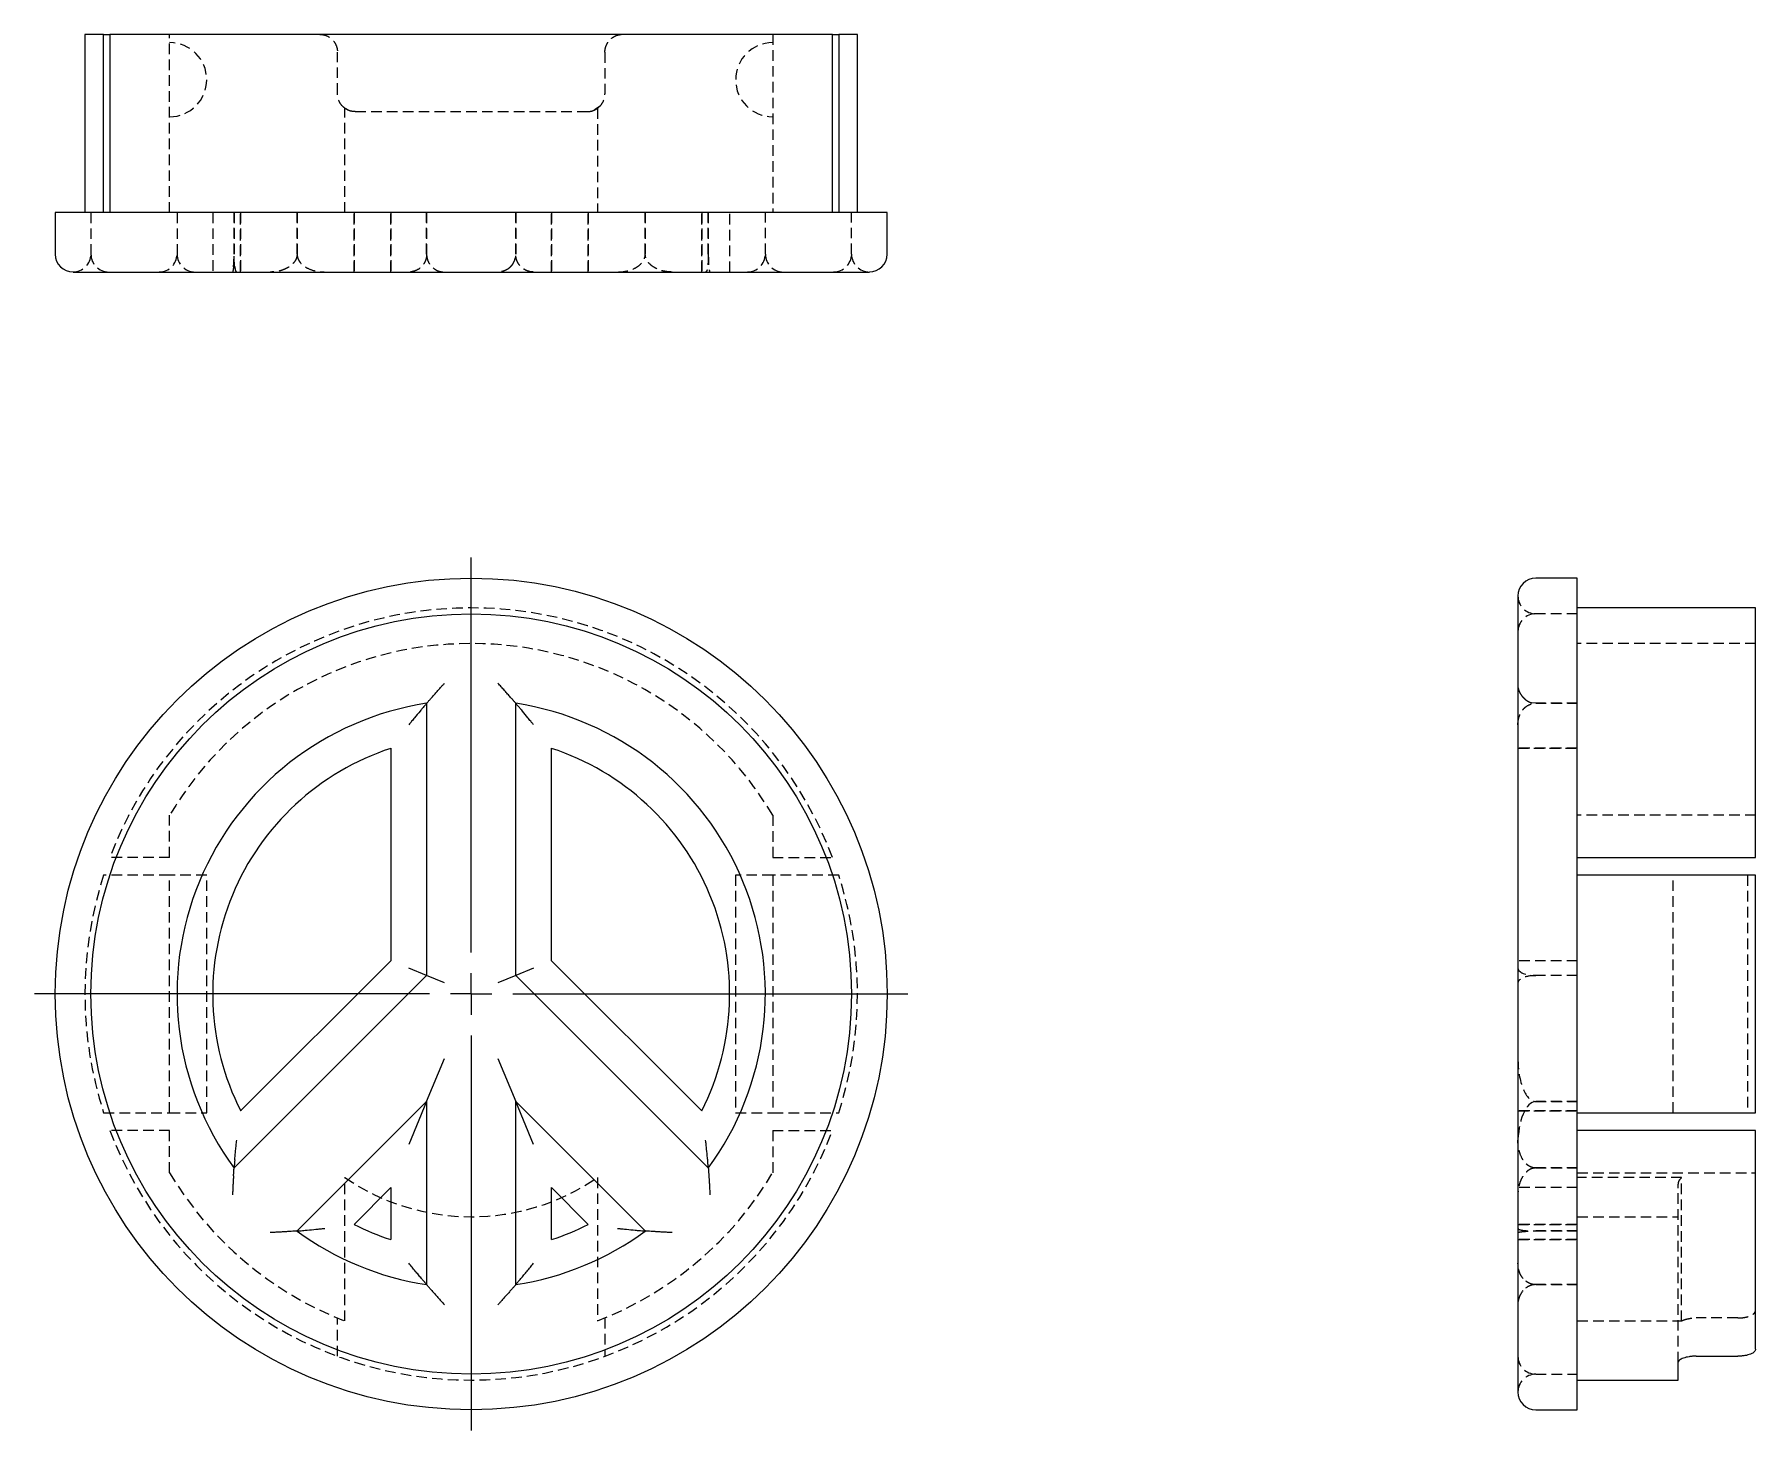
# Model space of a CAD drawing. Header units: millimetres. Extents: x 30 to 237, y 4 to 172.
import ezdxf

# ---------------------------------------------------------------- set-up
doc = ezdxf.new("R2010")
doc.units = ezdxf.units.MM
doc.linetypes.add('HIDDEN', pattern=[1.905, 1.27, -0.635])
doc.layers.add('10', color=7, linetype='Continuous')

# ---------------------------------------------------------------- blocks, each defined once
blk = doc.blocks.new('SW_CENTERMARKSYMBOL_0')
at = {"layer": '10', "color": 0}
for p, q in [((0, 5), (0, 52.5)), ((0, 0), (0, 2.5)), ((-5, 0), (-52.5, 0)), ((0, 0), (-2.5, 0)), ((0, 0), (0, -2.5)), ((0, 0), (2.5, 0)), ((5, 0), (52.5, 0)), ((0, -5), (0, -52.5))]:
    blk.add_line(p, q, dxfattribs=at)

msp = doc.modelspace()

# ---------------------------------------------------------------- linework, layer by layer
at = {"color": 7, "linetype": 'Continuous', "lineweight": 25}
for p, q in [((36.57, 172.39), (36.57, 150.96)), ((38.82, 172.39), (36.57, 172.39)), ((38.82, 150.96), (38.82, 172.39)), ((38.82, 172.39), (39.58, 172.39)), ((39.58, 172.39), (39.58, 150.96)), ((126.42, 172.39), (39.58, 172.39)), ((126.42, 150.96), (126.42, 172.39)), ((126.42, 172.39), (127.18, 172.39)), ((127.18, 172.39), (127.18, 150.96)), ((129.43, 172.39), (127.18, 172.39)), ((129.43, 150.96), (129.43, 172.39)), ((33, 150.96), (33, 145.96)), ((133, 150.96), (33, 150.96)), ((133, 145.96), (133, 150.96)), ((35.14, 143.81), (130.86, 143.81)), ((215.96, 107), (210.96, 107)), ((215.96, 57), (215.96, 107)), ((208.81, 104.86), (208.81, 9.14)), ((237.39, 103.43), (215.96, 103.43)), ((237.39, 73.43), (237.39, 103.43)), ((77.64, 91.95), (77.64, 59.22)), ((77.64, 91.95), (77.64, 59.22)), ((88.36, 59.22), (88.36, 91.95)), ((88.36, 59.22), (88.36, 91.95)), ((73.36, 86.54), (73.36, 61)), ((73.36, 86.54), (73.36, 61)), ((92.64, 61), (92.64, 86.54)), ((92.64, 61), (92.64, 86.54)), ((215.96, 73.43), (237.39, 73.43)), ((215.96, 71.29), (215.96, 73.43)), ((237.39, 71.29), (215.96, 71.29)), ((237.39, 42.72), (237.39, 71.29)), ((73.36, 61), (55.29, 42.93)), ((73.36, 61), (55.29, 42.93)), ((77.64, 59.22), (75.5, 60.11)), ((90.5, 60.11), (88.36, 59.22)), ((110.71, 42.93), (92.64, 61)), ((110.71, 42.93), (92.64, 61)), ((77.64, 59.22), (54.5, 36.08)), ((77.64, 59.22), (54.5, 36.08)), ((79.79, 58.33), (77.64, 59.22)), ((88.36, 59.22), (86.21, 58.33)), ((111.5, 36.08), (88.36, 59.22)), ((111.5, 36.08), (88.36, 59.22)), ((215.96, 7), (215.96, 57)), ((77.64, 44.07), (79.79, 49.24)), ((86.21, 49.24), (88.36, 44.07)), ((62.07, 28.5), (77.64, 44.07)), ((62.07, 28.5), (77.64, 44.07)), ((77.64, 44.07), (75.5, 38.89)), ((77.64, 44.07), (77.64, 22.05)), ((77.64, 44.07), (77.64, 22.05)), ((88.36, 44.07), (103.93, 28.5)), ((88.36, 22.05), (88.36, 44.07)), ((90.5, 38.89), (88.36, 44.07)), ((88.36, 44.07), (103.93, 28.5)), ((88.36, 22.05), (88.36, 44.07)), ((215.96, 40.57), (215.96, 42.72)), ((215.96, 42.72), (237.39, 42.72)), ((237.39, 40.57), (215.96, 40.57)), ((237.39, 14.29), (237.39, 40.57)), ((68.93, 29.3), (73.36, 33.72)), ((68.93, 29.3), (73.36, 33.72)), ((73.36, 33.72), (73.36, 27.46)), ((73.36, 33.72), (73.36, 27.46)), ((92.64, 33.72), (97.07, 29.3)), ((92.64, 27.46), (92.64, 33.72)), ((92.64, 33.72), (97.07, 29.3)), ((92.64, 27.46), (92.64, 33.72)), ((228.1, 10.57), (228.1, 12.71)), ((230.24, 13.44), (235.24, 13.44)), ((215.96, 10.57), (228.1, 10.57)), ((210.96, 7), (215.96, 7))]:
    msp.add_line(p, q, dxfattribs=at)
at = {"color": 7, "linetype": 'HIDDEN', "lineweight": 18}
for p, q in [((46.75, 150.96), (46.75, 172.39)), ((119.25, 172.39), (119.25, 150.96)), ((66.93, 165.24), (66.93, 170.24)), ((99.07, 170.24), (99.07, 165.24)), ((68.24, 163.28), (67.71, 163.59)), ((67.82, 150.96), (67.82, 163.5)), ((98.44, 163.73), (97.84, 163.3)), ((98.18, 163.5), (98.18, 150.96)), ((69.07, 163.1), (96.93, 163.1)), ((128.71, 150.96), (37.29, 150.96)), ((37.29, 150.96), (37.29, 145.96)), ((37.29, 150.96), (37.29, 145.96)), ((47.64, 150.96), (47.64, 145.96)), ((47.64, 150.96), (47.64, 145.96)), ((51.93, 150.96), (51.93, 143.81)), ((51.93, 150.96), (51.93, 143.81)), ((54.5, 145.96), (54.5, 150.96)), ((54.5, 150.96), (54.5, 145.96)), ((55.29, 143.81), (55.29, 150.96)), ((55.29, 150.96), (55.29, 143.81)), ((62.07, 150.96), (62.07, 145.96)), ((62.07, 145.96), (62.07, 150.96)), ((68.93, 143.81), (68.93, 150.96)), ((68.93, 150.96), (68.93, 143.81)), ((73.36, 150.96), (73.36, 143.81)), ((73.36, 143.81), (73.36, 150.96)), ((77.64, 150.96), (77.64, 145.96)), ((77.64, 145.96), (77.64, 150.96)), ((88.36, 145.96), (88.36, 150.96)), ((88.36, 150.96), (88.36, 145.96)), ((92.64, 143.81), (92.64, 150.96)), ((92.64, 150.96), (92.64, 143.81)), ((97.07, 143.81), (97.07, 150.96)), ((97.07, 150.96), (97.07, 143.81)), ((103.93, 145.96), (103.93, 150.96)), ((103.93, 150.96), (103.93, 145.96)), ((110.71, 150.96), (110.71, 143.81)), ((110.71, 143.81), (110.71, 150.96)), ((111.5, 150.96), (111.5, 145.96)), ((111.5, 145.96), (111.5, 150.96)), ((114.07, 143.81), (114.07, 150.96)), ((114.07, 143.81), (114.07, 150.96)), ((118.36, 145.96), (118.36, 150.96)), ((118.36, 145.96), (118.36, 150.96)), ((128.71, 145.96), (128.71, 150.96)), ((128.71, 145.96), (128.71, 150.96)), ((39.43, 143.81), (126.57, 143.81)), ((215.96, 102.71), (210.96, 102.71)), ((215.96, 102.71), (210.96, 102.71)), ((215.96, 73.43), (215.96, 102.71)), ((208.81, 100.57), (208.81, 13.43)), ((237.39, 99.14), (215.96, 99.14)), ((209.49, 92.64), (209.38, 92.76)), ((210.96, 91.95), (210.47, 92.02)), ((210.96, 91.95), (215.96, 91.95)), ((215.96, 91.95), (210.96, 91.95)), ((208.81, 86.54), (215.96, 86.54)), ((215.96, 86.54), (208.81, 86.54)), ((46.75, 73.43), (46.75, 78.49)), ((119.25, 78.49), (119.25, 73.43)), ((237.39, 78.49), (215.96, 78.49)), ((46.75, 73.43), (39.58, 73.43)), ((119.25, 73.43), (126.42, 73.43)), ((46.75, 71.29), (38.82, 71.29)), ((46.75, 42.72), (46.75, 71.29)), ((51.21, 71.29), (46.75, 71.29)), ((51.21, 42.72), (51.21, 71.29)), ((119.25, 71.29), (114.79, 71.29)), ((114.79, 71.29), (114.79, 42.72)), ((127.18, 71.29), (119.25, 71.29)), ((119.25, 71.29), (119.25, 42.72)), ((215.96, 57), (215.96, 71.29)), ((227.47, 42.72), (227.47, 71.29)), ((236.4, 71.29), (236.4, 42.72)), ((215.96, 61), (208.81, 61)), ((215.96, 61), (208.81, 61)), ((215.96, 59.22), (210.96, 59.22)), ((215.96, 59.22), (210.96, 59.22)), ((215.96, 42.72), (215.96, 57)), ((210.96, 44.07), (215.96, 44.07)), ((215.96, 44.07), (210.96, 44.07)), ((38.82, 42.72), (46.75, 42.72)), ((46.75, 42.72), (51.21, 42.72)), ((114.79, 42.72), (119.25, 42.72)), ((119.25, 42.72), (127.18, 42.72)), ((215.96, 42.93), (208.81, 42.93)), ((208.81, 42.93), (215.96, 42.93)), ((46.75, 40.57), (39.58, 40.57)), ((46.75, 35.51), (46.75, 40.57)), ((119.25, 40.57), (119.25, 35.51)), ((119.25, 40.57), (126.42, 40.57)), ((215.96, 11.29), (215.96, 40.57)), ((215.96, 36.08), (210.96, 36.08)), ((210.96, 36.08), (215.96, 36.08)), ((215.96, 35.51), (237.39, 35.51)), ((67.82, 17.69), (67.82, 34.93)), ((98.18, 34.93), (98.18, 17.69)), ((215.96, 33.72), (208.81, 33.72)), ((215.96, 33.72), (208.81, 33.72)), ((228.5, 34.93), (215.96, 34.93)), ((228.1, 12.71), (228.1, 34.12)), ((228.5, 17.69), (228.5, 34.93)), ((208.81, 29.3), (215.96, 29.3)), ((215.96, 29.3), (208.81, 29.3)), ((215.96, 30.22), (228.1, 30.22)), ((215.96, 27.46), (208.81, 27.46)), ((208.81, 27.46), (215.96, 27.46)), ((210.96, 28.5), (215.96, 28.5)), ((215.96, 28.5), (210.96, 28.5)), ((209.38, 21.24), (209.44, 21.33)), ((215.96, 22.05), (210.96, 22.05)), ((210.96, 22.05), (215.96, 22.05)), ((66.93, 13.44), (66.93, 18.04)), ((99.07, 18.04), (99.07, 13.44)), ((215.96, 17.69), (228.5, 17.69)), ((235.24, 18.04), (230.24, 18.04)), ((210.96, 11.29), (215.96, 11.29)), ((210.96, 11.29), (215.96, 11.29))]:
    msp.add_line(p, q, dxfattribs=at)
at = {"color": 7, "linetype": 'Continuous', "lineweight": 25}
for radius in [50, 45.71]:
    msp.add_circle((83, 57), radius, dxfattribs=at)
at = {"color": 7, "linetype": 'HIDDEN', "lineweight": 18}
for centre, radius, start, end in [((46.75, 166.94), 4.46, 270, 90), ((119.25, 166.94), 4.46, 90, 270), ((35.14, 145.96), 2.14, 270, 0), ((39.43, 145.96), 2.14, 180, 270), ((45.5, 145.96), 2.14, 270, 0), ((49.79, 145.96), 2.14, 180, 270), ((116.21, 145.96), 2.14, 270, 0), ((120.5, 145.96), 2.14, 180, 270), ((126.57, 145.96), 2.14, 270, 0), ((130.86, 145.96), 2.14, 180, 270), ((86.21, 145.96), 2.14, 303.4356, 316.95), ((210.96, 104.86), 2.14, 180, 270), ((83, 57), 46.43, 20.7227, 159.2773), ((210.96, 100.57), 2.14, 90, 180), ((83, 57), 42.14, 30.6644, 149.3356), ((83, 57), 46.43, 162.0798, 197.9202), ((83, 57), 46.43, 342.0798, 17.9202), ((83, 57), 46.43, 200.7227, 339.2773), ((83, 57), 42.14, 210.6644, 248.8894), ((83, 57), 42.14, 291.1106, 329.3356), ((83, 57), 26.79, 235.4819, 304.5181), ((210.96, 13.43), 2.14, 180, 270), ((210.96, 9.14), 2.14, 90, 180)]:
    msp.add_arc(centre, radius, start, end, dxfattribs=at)
at = {"color": 7, "linetype": 'Continuous', "lineweight": 25}
for centre, radius, start, end in [((35.14, 145.96), 2.14, 180, 270), ((130.86, 145.96), 2.14, 270, 0), ((210.96, 104.86), 2.14, 90, 180), ((83, 57), 35.36, 98.7147, 216.2834), ((83, 57), 35.36, 323.7166, 81.2853), ((83, 57), 35.36, 323.7166, 81.2853), ((83, 57), 31.07, 108.08, 206.9178), ((83, 57), 31.07, 108.08, 206.9178), ((83, 57), 31.07, 333.0822, 71.92), ((83, 57), 31.07, 333.0822, 71.92), ((83, 57), 31.07, 243.0779, 251.92), ((83, 57), 31.07, 243.0779, 251.92), ((83, 57), 31.07, 288.08, 296.9221), ((83, 57), 31.07, 288.08, 296.9221), ((83, 57), 35.36, 233.7129, 261.2853), ((83, 57), 35.36, 278.7147, 306.2871), ((210.96, 9.14), 2.14, 180, 270)]:
    msp.add_arc(centre, radius, start, end, dxfattribs=at)
at = {"color": 7, "linetype": 'HIDDEN', "lineweight": 18}
for centre, major_axis, start_param, end_param in [((210.96, 60.11), (2.14, 0), 3.141593, 4.712389), ((210.96, 58.33), (2.14, 0), 1.570796, 3.141593), ((210.96, 49.24), (0, 5.17), 1.570796, 3.141593), ((210.96, 38.89), (0, 5.17), 0, 1.570796)]:
    msp.add_ellipse(centre, major_axis=major_axis, ratio=0.414214, start_param=start_param, end_param=end_param, dxfattribs=at)
for points, knots in [([(64.79, 172.39), (65.05, 172.39), (65.32, 172.34), (65.82, 172.14), (66.06, 171.99), (66.36, 171.7), (66.46, 171.59), (66.62, 171.36), (66.69, 171.23), (66.81, 170.96), (66.85, 170.83), (66.91, 170.54), (66.93, 170.39), (66.93, 170.24)], [0, 0, 0, 0, 0.25, 0.25, 0.5, 0.5, 0.625, 0.625, 0.75, 0.75, 0.875, 0.875, 1, 1, 1, 1]), ([(99.07, 170.24), (99.07, 170.39), (99.09, 170.54), (99.15, 170.82), (99.19, 170.96), (99.31, 171.23), (99.38, 171.35), (99.54, 171.59), (99.64, 171.7), (99.84, 171.89), (99.95, 171.98), (100.18, 172.12), (100.3, 172.19), (100.68, 172.34), (100.95, 172.39), (101.21, 172.39)], [0, 0, 0, 0, 0.125, 0.125, 0.25, 0.25, 0.375, 0.375, 0.5, 0.5, 0.625, 0.625, 0.75, 0.75, 1, 1, 1, 1]), ([(67.82, 163.5), (67.69, 163.6), (67.56, 163.71), (67.34, 163.96), (67.25, 164.1), (67.09, 164.4), (67.03, 164.56), (66.95, 164.89), (66.93, 165.07), (66.93, 165.24)], [0, 0, 0, 0, 0.25, 0.25, 0.5, 0.5, 0.75, 0.75, 1, 1, 1, 1]), ([(69.07, 163.1), (68.85, 163.1), (68.63, 163.13), (68.21, 163.27), (68.01, 163.37), (67.82, 163.5)], [0, 0, 0, 0, 0.5, 0.5, 1, 1, 1, 1]), ([(96.93, 163.1), (97.15, 163.1), (97.37, 163.13), (97.79, 163.27), (97.99, 163.37), (98.18, 163.5)], [0, 0, 0, 0, 0.5, 0.5, 1, 1, 1, 1]), ([(98.18, 163.5), (98.31, 163.6), (98.44, 163.71), (98.66, 163.96), (98.75, 164.1), (98.91, 164.4), (98.97, 164.56), (99.05, 164.89), (99.07, 165.07), (99.07, 165.24)], [0, 0, 0, 0, 0.25, 0.25, 0.5, 0.5, 0.75, 0.75, 1, 1, 1, 1]), ([(54.43, 144.44), (54.43, 144.47), (54.44, 144.53), (54.45, 144.63), (54.46, 144.75), (54.47, 144.9), (54.48, 145.09), (54.49, 145.29), (54.49, 145.5), (54.5, 145.73), (54.5, 145.88), (54.5, 145.96)], [0, 0, 0, 0, 0.087823, 0.171701, 0.25174, 0.381102, 0.502441, 0.629991, 0.751206, 0.876882, 1, 1, 1, 1]), ([(54.58, 144.44), (54.57, 144.47), (54.57, 144.54), (54.55, 144.64), (54.54, 144.74), (54.54, 144.85), (54.53, 144.97), (54.52, 145.11), (54.51, 145.29), (54.5, 145.51), (54.5, 145.73), (54.5, 145.88), (54.5, 145.96)], [0, 0, 0, 0, 0.092095, 0.180669, 0.265845, 0.34776, 0.426571, 0.502453, 0.633684, 0.759333, 0.880891, 1, 1, 1, 1]), ([(62.07, 145.96), (62.07, 145.92), (62.07, 145.85), (62.06, 145.75), (62.04, 145.65), (62.01, 145.55), (61.96, 145.4), (61.87, 145.21), (61.68, 144.91), (61.36, 144.6), (60.91, 144.3), (60.43, 144.08), (60.01, 143.95), (59.66, 143.88), (59.36, 143.84), (59.09, 143.82), (58.91, 143.81), (58.85, 143.81)], [0, 0, 0, 0, 0.024212, 0.0485669, 0.0731397, 0.0980036, 0.1232295, 0.1832812, 0.2471665, 0.3716971, 0.4969891, 0.6225057, 0.7482736, 0.8040895, 0.8741228, 0.9619633, 1, 1, 1, 1]), ([(62.07, 145.96), (62.08, 145.92), (62.08, 145.85), (62.09, 145.74), (62.11, 145.64), (62.14, 145.53), (62.19, 145.38), (62.29, 145.18), (62.46, 144.93), (62.71, 144.68), (63.01, 144.46), (63.53, 144.15), (64.06, 143.98), (64.6, 143.88), (64.86, 143.84), (65.14, 143.82), (65.32, 143.82), (65.42, 143.81)], [0, 0, 0, 0, 0.024247, 0.0486152, 0.0731843, 0.0980321, 0.1232336, 0.1833874, 0.2470955, 0.3331791, 0.4282288, 0.4969764, 0.7479491, 0.8079591, 0.8739758, 0.9318516, 1, 1, 1, 1]), ([(77.64, 145.96), (77.64, 145.92), (77.64, 145.85), (77.63, 145.74), (77.62, 145.64), (77.6, 145.53), (77.57, 145.38), (77.5, 145.18), (77.39, 144.93), (77.23, 144.68), (77.04, 144.46), (76.7, 144.15), (76.36, 143.98), (76.02, 143.88), (75.85, 143.84), (75.68, 143.82), (75.56, 143.82), (75.5, 143.81)], [0, 0, 0, 0, 0.024246, 0.048612, 0.07318, 0.098026, 0.123226, 0.183378, 0.247082, 0.333173, 0.428226, 0.497004, 0.747933, 0.807942, 0.87396, 0.931849, 1, 1, 1, 1]), ([(77.64, 145.96), (77.64, 145.92), (77.64, 145.85), (77.65, 145.75), (77.66, 145.65), (77.68, 145.55), (77.71, 145.4), (77.77, 145.21), (77.9, 144.91), (78.11, 144.6), (78.41, 144.3), (78.73, 144.08), (79.01, 143.95), (79.24, 143.88), (79.44, 143.84), (79.63, 143.82), (79.75, 143.81), (79.79, 143.81)], [0, 0, 0, 0, 0.024212, 0.048566, 0.073138, 0.098002, 0.123227, 0.183278, 0.247163, 0.371692, 0.49699, 0.622503, 0.748272, 0.804087, 0.87412, 0.961955, 1, 1, 1, 1]), ([(87.73, 144.44), (87.76, 144.47), (87.82, 144.54), (87.91, 144.64), (87.99, 144.75), (88.06, 144.86), (88.12, 144.97), (88.19, 145.11), (88.25, 145.29), (88.31, 145.5), (88.35, 145.73), (88.35, 145.88), (88.36, 145.96)], [0, 0, 0, 0, 0.093488, 0.182945, 0.268502, 0.350297, 0.428486, 0.503236, 0.630574, 0.751581, 0.877054, 1, 1, 1, 1]), ([(90.5, 143.81), (90.46, 143.81), (90.38, 143.82), (90.26, 143.83), (90.13, 143.84), (89.98, 143.88), (89.64, 143.98), (89.3, 144.15), (88.95, 144.47), (88.73, 144.72), (88.56, 145.02), (88.46, 145.29), (88.4, 145.51), (88.36, 145.73), (88.36, 145.88), (88.36, 145.96)], [0, 0, 0, 0, 0.046581, 0.088606, 0.126075, 0.192095, 0.252128, 0.50311, 0.571903, 0.685731, 0.787026, 0.843191, 0.896973, 0.949008, 1, 1, 1, 1]), ([(100.58, 143.81), (100.64, 143.81), (100.77, 143.82), (100.96, 143.83), (101.17, 143.84), (101.4, 143.88), (101.94, 143.98), (102.47, 144.15), (103.02, 144.47), (103.35, 144.72), (103.61, 145.02), (103.77, 145.29), (103.86, 145.51), (103.91, 145.73), (103.92, 145.88), (103.93, 145.96)], [0, 0, 0, 0, 0.046581, 0.0886, 0.126058, 0.192078, 0.252112, 0.503137, 0.5719, 0.685726, 0.787015, 0.843184, 0.896968, 0.949006, 1, 1, 1, 1]), ([(107.15, 143.81), (107.09, 143.81), (106.91, 143.82), (106.64, 143.84), (106.34, 143.88), (105.99, 143.95), (105.57, 144.08), (105.09, 144.3), (104.64, 144.6), (104.32, 144.91), (104.13, 145.21), (104.03, 145.42), (103.96, 145.61), (103.93, 145.78), (103.93, 145.9), (103.93, 145.96)], [0, 0, 0, 0, 0.038053, 0.125883, 0.19591, 0.251738, 0.377512, 0.503035, 0.628333, 0.752869, 0.816746, 0.876812, 0.918632, 0.959582, 1, 1, 1, 1]), ([(111.5, 145.96), (111.5, 145.92), (111.5, 145.85), (111.5, 145.74), (111.5, 145.64), (111.5, 145.53), (111.49, 145.38), (111.48, 145.18), (111.47, 144.93), (111.45, 144.68), (111.43, 144.46), (111.38, 144.15), (111.33, 143.98), (111.27, 143.88), (111.25, 143.84), (111.22, 143.82), (111.19, 143.82), (111.18, 143.81)], [0, 0, 0, 0, 0.024245, 0.048612, 0.073179, 0.098025, 0.123225, 0.183376, 0.24708, 0.333171, 0.428222, 0.497004, 0.74793, 0.807939, 0.873957, 0.931849, 1, 1, 1, 1]), ([(111.5, 145.96), (111.5, 145.92), (111.5, 145.85), (111.5, 145.75), (111.5, 145.65), (111.51, 145.55), (111.51, 145.4), (111.52, 145.21), (111.53, 144.91), (111.55, 144.6), (111.58, 144.3), (111.61, 144.08), (111.64, 143.95), (111.65, 143.88), (111.67, 143.84), (111.68, 143.82), (111.69, 143.81), (111.69, 143.81)], [0, 0, 0, 0, 0.0242115, 0.048566, 0.0731384, 0.0980019, 0.1232275, 0.1832783, 0.2471629, 0.3716922, 0.4969891, 0.6225022, 0.7482719, 0.804087, 0.8741197, 0.9619528, 1, 1, 1, 1]), ([(54.43, 144.44), (54.42, 144.33), (54.41, 144.24), (54.39, 144.08), (54.38, 144.02), (54.35, 143.91), (54.34, 143.88), (54.33, 143.83), (54.32, 143.81), (54.31, 143.81)], [0, 0, 0, 0, 0.25, 0.25, 0.5, 0.5, 0.75, 0.75, 1, 1, 1, 1]), ([(54.58, 144.44), (54.59, 144.33), (54.61, 144.23), (54.65, 144.07), (54.66, 144.01), (54.7, 143.91), (54.73, 143.87), (54.77, 143.83), (54.79, 143.81), (54.82, 143.81)], [0, 0, 0, 0, 0.25, 0.25, 0.5, 0.5, 0.75, 0.75, 1, 1, 1, 1]), ([(87.73, 144.44), (87.62, 144.33), (87.5, 144.24), (87.26, 144.08), (87.14, 144.02), (86.88, 143.91), (86.75, 143.88), (86.48, 143.83), (86.35, 143.81), (86.21, 143.81)], [0, 0, 0, 0, 0.25, 0.25, 0.5, 0.5, 0.75, 0.75, 1, 1, 1, 1]), ([(209.44, 92.67), (209.33, 92.8), (209.24, 92.93), (209.08, 93.2), (209.02, 93.34), (208.91, 93.63), (208.88, 93.78), (208.83, 94.07), (208.81, 94.22), (208.81, 94.36)], [0, 0, 0, 0, 0.25, 0.25, 0.5, 0.5, 0.75, 0.75, 1, 1, 1, 1]), ([(208.81, 89.36), (208.81, 89.41), (208.82, 89.51), (208.83, 89.65), (208.84, 89.82), (208.88, 90), (208.98, 90.42), (209.15, 90.83), (209.47, 91.26), (209.72, 91.51), (210.02, 91.71), (210.29, 91.83), (210.51, 91.9), (210.73, 91.94), (210.88, 91.95), (210.96, 91.95)], [0, 0, 0, 0, 0.046581, 0.088606, 0.126075, 0.192095, 0.252128, 0.50311, 0.571903, 0.685731, 0.787026, 0.843191, 0.896973, 0.949008, 1, 1, 1, 1]), ([(209.44, 92.67), (209.47, 92.64), (209.54, 92.57), (209.64, 92.47), (209.75, 92.38), (209.86, 92.3), (209.97, 92.23), (210.11, 92.15), (210.29, 92.07), (210.5, 92), (210.73, 91.96), (210.88, 91.95), (210.96, 91.95)], [0, 0, 0, 0, 0.093488, 0.182945, 0.268502, 0.350297, 0.428486, 0.503236, 0.630574, 0.751581, 0.877054, 1, 1, 1, 1]), ([(210.96, 36.08), (210.92, 36.08), (210.85, 36.08), (210.74, 36.09), (210.64, 36.11), (210.53, 36.14), (210.38, 36.19), (210.18, 36.29), (209.93, 36.46), (209.68, 36.71), (209.46, 37.01), (209.15, 37.53), (208.98, 38.06), (208.88, 38.6), (208.84, 38.87), (208.82, 39.14), (208.82, 39.33), (208.81, 39.42)], [0, 0, 0, 0, 0.024245, 0.048612, 0.073179, 0.098025, 0.123225, 0.183376, 0.24708, 0.333171, 0.428222, 0.497004, 0.74793, 0.807939, 0.873957, 0.931849, 1, 1, 1, 1]), ([(210.96, 36.08), (210.92, 36.08), (210.85, 36.07), (210.75, 36.06), (210.65, 36.04), (210.55, 36.02), (210.4, 35.97), (210.21, 35.88), (209.91, 35.68), (209.6, 35.36), (209.3, 34.92), (209.08, 34.43), (208.95, 34.01), (208.88, 33.66), (208.84, 33.36), (208.82, 33.09), (208.81, 32.91), (208.81, 32.85)], [0, 0, 0, 0, 0.0242115, 0.048566, 0.0731384, 0.0980019, 0.1232275, 0.1832783, 0.2471629, 0.3716922, 0.4969891, 0.6225022, 0.7482719, 0.804087, 0.8741197, 0.9619528, 1, 1, 1, 1]), ([(228.1, 34.12), (228.1, 34.26), (228.13, 34.4), (228.27, 34.67), (228.37, 34.8), (228.5, 34.93)], [0, 0, 0, 0, 0.5, 0.5, 1, 1, 1, 1]), ([(208.81, 28.82), (208.81, 28.81), (208.82, 28.8), (208.83, 28.78), (208.84, 28.75), (208.88, 28.73), (208.98, 28.67), (209.15, 28.62), (209.47, 28.57), (209.72, 28.55), (210.02, 28.52), (210.29, 28.51), (210.51, 28.51), (210.73, 28.5), (210.88, 28.5), (210.96, 28.5)], [0, 0, 0, 0, 0.046581, 0.0886, 0.126058, 0.192078, 0.252112, 0.503137, 0.5719, 0.685726, 0.787015, 0.843184, 0.896968, 0.949006, 1, 1, 1, 1]), ([(208.81, 28.31), (208.81, 28.31), (208.82, 28.32), (208.84, 28.33), (208.88, 28.35), (208.95, 28.37), (209.08, 28.39), (209.3, 28.42), (209.6, 28.45), (209.91, 28.47), (210.21, 28.48), (210.42, 28.49), (210.61, 28.5), (210.78, 28.5), (210.9, 28.5), (210.96, 28.5)], [0, 0, 0, 0, 0.038053, 0.125883, 0.19591, 0.251738, 0.377512, 0.503035, 0.628333, 0.752869, 0.816746, 0.876812, 0.918632, 0.959582, 1, 1, 1, 1]), ([(209.44, 22.79), (209.33, 22.93), (209.23, 23.07), (209.07, 23.37), (209.01, 23.52), (208.91, 23.84), (208.87, 23.99), (208.83, 24.32), (208.81, 24.48), (208.81, 24.64)], [0, 0, 0, 0, 0.25, 0.25, 0.5, 0.5, 0.75, 0.75, 1, 1, 1, 1]), ([(210.96, 22.05), (210.92, 22.05), (210.85, 22.05), (210.73, 22.06), (210.62, 22.08), (210.51, 22.1), (210.4, 22.14), (210.29, 22.17), (210.19, 22.22), (210.04, 22.29), (209.85, 22.41), (209.63, 22.58), (209.51, 22.72), (209.44, 22.79)], [0, 0, 0, 0, 0.059386, 0.119169, 0.179562, 0.240777, 0.303015, 0.366467, 0.431314, 0.497726, 0.652361, 0.819393, 1, 1, 1, 1]), ([(210.96, 22.05), (210.92, 22.05), (210.85, 22.05), (210.75, 22.04), (210.65, 22.03), (210.55, 22.01), (210.4, 21.97), (210.21, 21.9), (209.91, 21.75), (209.6, 21.51), (209.3, 21.17), (209.08, 20.81), (208.95, 20.5), (208.88, 20.24), (208.84, 20.01), (208.82, 19.81), (208.81, 19.68), (208.81, 19.64)], [0, 0, 0, 0, 0.024212, 0.048566, 0.073139, 0.098002, 0.123228, 0.183278, 0.247163, 0.371692, 0.496989, 0.622502, 0.748272, 0.804087, 0.87412, 0.961955, 1, 1, 1, 1]), ([(235.24, 18.04), (235.39, 18.04), (235.54, 18.05), (235.82, 18.07), (235.96, 18.09), (236.23, 18.14), (236.35, 18.17), (236.59, 18.24), (236.7, 18.28), (236.89, 18.37), (236.98, 18.42), (237.12, 18.52), (237.19, 18.57), (237.34, 18.75), (237.39, 18.87), (237.39, 19)], [0, 0, 0, 0, 0.125, 0.125, 0.25, 0.25, 0.375, 0.375, 0.5, 0.5, 0.625, 0.625, 0.75, 0.75, 1, 1, 1, 1]), ([(228.5, 17.69), (228.6, 17.74), (228.71, 17.79), (228.96, 17.87), (229.1, 17.91), (229.4, 17.98), (229.56, 18), (229.89, 18.03), (230.07, 18.04), (230.24, 18.04)], [0, 0, 0, 0, 0.25, 0.25, 0.5, 0.5, 0.75, 0.75, 1, 1, 1, 1])]:
    msp.add_open_spline(points, degree=3, knots=knots, dxfattribs=at)
at = {"color": 7, "linetype": 'Continuous', "lineweight": 25}
for points, knots in [([(77.64, 91.95), (77.64, 91.95), (77.64, 91.95), (77.65, 91.96), (77.66, 91.97), (77.68, 91.99), (77.71, 92.03), (77.77, 92.1), (77.9, 92.25), (78.11, 92.49), (78.41, 92.83), (78.73, 93.19), (79.01, 93.5), (79.24, 93.76), (79.44, 93.99), (79.63, 94.19), (79.75, 94.32), (79.79, 94.36)], [0, 0, 0, 0, 0.024212, 0.048566, 0.073138, 0.098002, 0.123227, 0.183278, 0.247163, 0.371692, 0.49699, 0.622503, 0.748272, 0.804087, 0.87412, 0.961955, 1, 1, 1, 1]), ([(87.73, 92.67), (87.62, 92.8), (87.5, 92.93), (87.26, 93.2), (87.14, 93.34), (86.88, 93.63), (86.75, 93.78), (86.48, 94.07), (86.35, 94.22), (86.21, 94.36)], [0, 0, 0, 0, 0.25, 0.25, 0.5, 0.5, 0.75, 0.75, 1, 1, 1, 1]), ([(77.64, 91.95), (77.64, 91.95), (77.64, 91.95), (77.63, 91.94), (77.62, 91.92), (77.6, 91.9), (77.57, 91.86), (77.5, 91.79), (77.39, 91.65), (77.23, 91.46), (77.04, 91.24), (76.7, 90.83), (76.36, 90.42), (76.02, 90), (75.85, 89.8), (75.68, 89.58), (75.56, 89.43), (75.5, 89.36)], [0, 0, 0, 0, 0.024246, 0.048612, 0.07318, 0.098026, 0.123226, 0.183378, 0.247082, 0.333173, 0.428226, 0.497004, 0.747933, 0.807942, 0.87396, 0.931849, 1, 1, 1, 1]), ([(87.73, 92.67), (87.76, 92.64), (87.82, 92.57), (87.91, 92.47), (87.99, 92.38), (88.06, 92.3), (88.12, 92.23), (88.19, 92.15), (88.25, 92.07), (88.31, 92), (88.35, 91.96), (88.35, 91.95), (88.36, 91.95)], [0, 0, 0, 0, 0.093488, 0.182945, 0.268502, 0.350297, 0.428486, 0.503236, 0.630574, 0.751581, 0.877054, 1, 1, 1, 1]), ([(90.5, 89.36), (90.46, 89.41), (90.38, 89.51), (90.26, 89.65), (90.13, 89.82), (89.98, 90), (89.64, 90.42), (89.3, 90.83), (88.95, 91.26), (88.73, 91.51), (88.56, 91.71), (88.46, 91.83), (88.4, 91.9), (88.36, 91.94), (88.36, 91.95), (88.36, 91.95)], [0, 0, 0, 0, 0.046581, 0.088606, 0.126075, 0.192095, 0.252128, 0.50311, 0.571903, 0.685731, 0.787026, 0.843191, 0.896973, 0.949008, 1, 1, 1, 1]), ([(54.58, 37.04), (54.59, 37.22), (54.61, 37.4), (54.65, 37.79), (54.66, 37.99), (54.7, 38.39), (54.73, 38.6), (54.77, 39.01), (54.79, 39.22), (54.82, 39.42)], [0, 0, 0, 0, 0.25, 0.25, 0.5, 0.5, 0.75, 0.75, 1, 1, 1, 1]), ([(111.5, 36.08), (111.5, 36.08), (111.5, 36.08), (111.5, 36.09), (111.5, 36.11), (111.5, 36.14), (111.49, 36.19), (111.48, 36.29), (111.47, 36.46), (111.45, 36.71), (111.43, 37.01), (111.38, 37.53), (111.33, 38.06), (111.27, 38.6), (111.25, 38.87), (111.22, 39.14), (111.19, 39.33), (111.18, 39.42)], [0, 0, 0, 0, 0.024245, 0.048612, 0.073179, 0.098025, 0.123225, 0.183376, 0.24708, 0.333171, 0.428222, 0.497004, 0.74793, 0.807939, 0.873957, 0.931849, 1, 1, 1, 1]), ([(54.43, 35.12), (54.43, 35.17), (54.44, 35.25), (54.45, 35.38), (54.46, 35.51), (54.47, 35.66), (54.48, 35.8), (54.49, 35.92), (54.49, 36.01), (54.5, 36.07), (54.5, 36.07), (54.5, 36.08)], [0, 0, 0, 0, 0.087823, 0.171701, 0.25174, 0.381102, 0.502441, 0.629991, 0.751206, 0.876882, 1, 1, 1, 1]), ([(54.58, 37.04), (54.57, 36.99), (54.57, 36.9), (54.55, 36.77), (54.54, 36.65), (54.54, 36.54), (54.53, 36.45), (54.52, 36.34), (54.51, 36.23), (54.5, 36.14), (54.5, 36.09), (54.5, 36.08), (54.5, 36.08)], [0, 0, 0, 0, 0.092095, 0.180669, 0.265845, 0.34776, 0.426571, 0.502453, 0.633684, 0.759333, 0.880891, 1, 1, 1, 1]), ([(111.5, 36.08), (111.5, 36.08), (111.5, 36.07), (111.5, 36.06), (111.5, 36.04), (111.51, 36.02), (111.51, 35.97), (111.52, 35.88), (111.53, 35.68), (111.55, 35.36), (111.58, 34.92), (111.61, 34.43), (111.64, 34.01), (111.65, 33.66), (111.67, 33.36), (111.68, 33.09), (111.69, 32.91), (111.69, 32.85)], [0, 0, 0, 0, 0.0242115, 0.048566, 0.0731384, 0.0980019, 0.1232275, 0.1832783, 0.2471629, 0.3716922, 0.4969891, 0.6225022, 0.7482719, 0.804087, 0.8741197, 0.9619528, 1, 1, 1, 1]), ([(54.43, 35.12), (54.42, 34.95), (54.41, 34.78), (54.39, 34.41), (54.38, 34.23), (54.35, 33.84), (54.34, 33.65), (54.33, 33.25), (54.32, 33.05), (54.31, 32.85)], [0, 0, 0, 0, 0.25, 0.25, 0.5, 0.5, 0.75, 0.75, 1, 1, 1, 1]), ([(62.07, 28.5), (62.07, 28.5), (62.07, 28.5), (62.06, 28.5), (62.04, 28.5), (62.01, 28.5), (61.96, 28.49), (61.87, 28.48), (61.68, 28.47), (61.36, 28.45), (60.91, 28.42), (60.43, 28.39), (60.01, 28.37), (59.66, 28.35), (59.36, 28.33), (59.09, 28.32), (58.91, 28.31), (58.85, 28.31)], [0, 0, 0, 0, 0.024212, 0.0485669, 0.0731397, 0.0980036, 0.1232295, 0.1832812, 0.2471665, 0.3716971, 0.4969891, 0.6225057, 0.7482736, 0.8040895, 0.8741228, 0.9619633, 1, 1, 1, 1]), ([(62.07, 28.5), (62.08, 28.5), (62.08, 28.5), (62.09, 28.5), (62.11, 28.5), (62.14, 28.5), (62.19, 28.51), (62.29, 28.52), (62.46, 28.53), (62.71, 28.55), (63.01, 28.58), (63.53, 28.62), (64.06, 28.67), (64.6, 28.73), (64.86, 28.76), (65.14, 28.79), (65.32, 28.81), (65.42, 28.82)], [0, 0, 0, 0, 0.024247, 0.0486152, 0.0731843, 0.0980321, 0.1232336, 0.1833874, 0.2470955, 0.3331791, 0.4282288, 0.4969764, 0.7479491, 0.8079591, 0.8739758, 0.9318516, 1, 1, 1, 1]), ([(100.58, 28.82), (100.64, 28.81), (100.77, 28.8), (100.96, 28.78), (101.17, 28.75), (101.4, 28.73), (101.94, 28.67), (102.47, 28.62), (103.02, 28.57), (103.35, 28.55), (103.61, 28.52), (103.77, 28.51), (103.86, 28.51), (103.91, 28.5), (103.92, 28.5), (103.93, 28.5)], [0, 0, 0, 0, 0.046581, 0.0886, 0.126058, 0.192078, 0.252112, 0.503137, 0.5719, 0.685726, 0.787015, 0.843184, 0.896968, 0.949006, 1, 1, 1, 1]), ([(107.15, 28.31), (107.09, 28.31), (106.91, 28.32), (106.64, 28.33), (106.34, 28.35), (105.99, 28.37), (105.57, 28.39), (105.09, 28.42), (104.64, 28.45), (104.32, 28.47), (104.13, 28.48), (104.03, 28.49), (103.96, 28.5), (103.93, 28.5), (103.93, 28.5), (103.93, 28.5)], [0, 0, 0, 0, 0.038053, 0.125883, 0.19591, 0.251738, 0.377512, 0.503035, 0.628333, 0.752869, 0.816746, 0.876812, 0.918632, 0.959582, 1, 1, 1, 1]), ([(77.02, 22.79), (76.9, 22.93), (76.78, 23.07), (76.54, 23.37), (76.41, 23.52), (76.15, 23.84), (76.02, 23.99), (75.76, 24.32), (75.63, 24.48), (75.5, 24.64)], [0, 0, 0, 0, 0.25, 0.25, 0.5, 0.5, 0.75, 0.75, 1, 1, 1, 1]), ([(77.02, 22.79), (77.05, 22.75), (77.11, 22.68), (77.19, 22.58), (77.27, 22.49), (77.34, 22.41), (77.4, 22.33), (77.47, 22.25), (77.54, 22.17), (77.6, 22.1), (77.64, 22.06), (77.64, 22.05), (77.64, 22.05)], [0, 0, 0, 0, 0.092103, 0.180691, 0.265885, 0.347826, 0.426668, 0.502587, 0.633768, 0.759379, 0.880908, 1, 1, 1, 1]), ([(88.36, 22.05), (88.36, 22.05), (88.36, 22.05), (88.37, 22.06), (88.38, 22.08), (88.4, 22.1), (88.43, 22.14), (88.46, 22.17), (88.5, 22.22), (88.56, 22.29), (88.66, 22.41), (88.81, 22.58), (88.92, 22.72), (88.98, 22.79)], [0, 0, 0, 0, 0.059386, 0.119169, 0.179562, 0.240777, 0.303015, 0.366467, 0.431314, 0.497726, 0.652361, 0.819393, 1, 1, 1, 1]), ([(88.98, 22.79), (89.1, 22.93), (89.22, 23.07), (89.46, 23.37), (89.59, 23.52), (89.85, 23.84), (89.98, 23.99), (90.24, 24.32), (90.37, 24.48), (90.5, 24.64)], [0, 0, 0, 0, 0.25, 0.25, 0.5, 0.5, 0.75, 0.75, 1, 1, 1, 1]), ([(78.27, 21.33), (78.24, 21.36), (78.18, 21.43), (78.1, 21.52), (78.01, 21.62), (77.92, 21.73), (77.82, 21.84), (77.75, 21.93), (77.69, 22), (77.65, 22.04), (77.65, 22.05), (77.64, 22.05)], [0, 0, 0, 0, 0.087837, 0.171728, 0.251778, 0.381133, 0.502463, 0.629992, 0.751185, 0.876871, 1, 1, 1, 1]), ([(78.27, 21.33), (78.38, 21.2), (78.5, 21.07), (78.74, 20.8), (78.86, 20.66), (79.12, 20.37), (79.25, 20.22), (79.52, 19.93), (79.65, 19.78), (79.79, 19.64)], [0, 0, 0, 0, 0.25, 0.25, 0.5, 0.5, 0.75, 0.75, 1, 1, 1, 1]), ([(88.36, 22.05), (88.36, 22.05), (88.36, 22.05), (88.35, 22.04), (88.34, 22.03), (88.32, 22.01), (88.29, 21.97), (88.23, 21.9), (88.1, 21.75), (87.89, 21.51), (87.59, 21.17), (87.27, 20.81), (86.99, 20.5), (86.76, 20.24), (86.56, 20.01), (86.37, 19.81), (86.25, 19.68), (86.21, 19.64)], [0, 0, 0, 0, 0.024212, 0.048566, 0.073139, 0.098002, 0.123228, 0.183278, 0.247163, 0.371692, 0.496989, 0.622502, 0.748272, 0.804087, 0.87412, 0.961955, 1, 1, 1, 1]), ([(230.24, 13.44), (230.1, 13.44), (229.95, 13.44), (229.67, 13.42), (229.53, 13.4), (229.27, 13.36), (229.15, 13.34), (228.91, 13.28), (228.81, 13.25), (228.61, 13.17), (228.52, 13.14), (228.37, 13.06), (228.31, 13.02), (228.2, 12.93), (228.17, 12.89), (228.11, 12.8), (228.1, 12.76), (228.1, 12.71)], [0, 0, 0, 0, 0.125, 0.125, 0.25, 0.25, 0.375, 0.375, 0.5, 0.5, 0.625, 0.625, 0.75, 0.75, 0.875, 0.875, 1, 1, 1, 1]), ([(237.39, 14.29), (237.39, 14.18), (237.34, 14.07), (237.13, 13.86), (236.99, 13.77), (236.69, 13.65), (236.58, 13.62), (236.35, 13.56), (236.22, 13.53), (235.96, 13.49), (235.82, 13.47), (235.54, 13.45), (235.39, 13.44), (235.24, 13.44)], [0, 0, 0, 0, 0.25, 0.25, 0.5, 0.5, 0.625, 0.625, 0.75, 0.75, 0.875, 0.875, 1, 1, 1, 1])]:
    msp.add_open_spline(points, degree=3, knots=knots, dxfattribs=at)

# ---------------------------------------------------------------- block references
at = {"layer": '10'}
msp.add_blockref('SW_CENTERMARKSYMBOL_0', (83, 57), dxfattribs=at)

doc.saveas('drawing.dxf')
